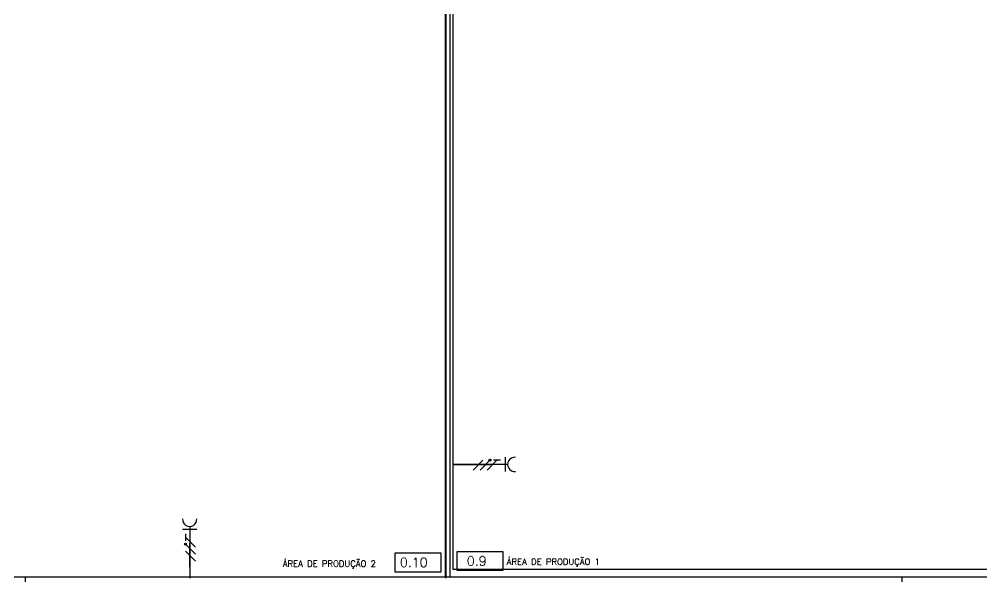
# Model space of a CAD drawing. Header units: millimetres. Extents: x -35961 to -35580, y 154458 to 154764.
# Drawn here: x -35739.61 to -35720.91, y 154638.7 to 154649.52 of the extents above; entities that cross this region are included whole.
import ezdxf

# ---------------------------------------------------------------- set-up
doc = ezdxf.new("R2010")
doc.units = ezdxf.units.MM
doc.header["$MEASUREMENT"] = 0
doc.layers.get('0').update_dxf_attribs({"color": 253})
for name, color, linetype in [('ELÉCTRICO', 255, 'Continuous'), ('Projecto', 252, 'Continuous'), ('Tomadas', 50, 'Continuous')]:
    doc.layers.add(name, color=color, linetype=linetype)
doc.styles.add('ROMANS', font='romans')

msp = doc.modelspace()

# ---------------------------------------------------------------- hatches: boundary and pattern name
at = {"layer": 'Tomadas', "linetype": 'Continuous', "ltscale": 0.03, "transparency": 33554687}
h = msp.add_hatch(color=256, dxfattribs=at)
h.dxf.hatch_style = 1
h.paths.add_polyline_path([(-35730.489, 154640.96, 1), (-35730.449, 154640.96, 1)])
h = msp.add_hatch(color=256, dxfattribs=at)
h.dxf.hatch_style = 1
h.paths.add_polyline_path([(-35731.161, 154640.877, 1), (-35731.201, 154640.877, 1)])
h = msp.add_hatch(color=256, dxfattribs=at)
h.dxf.hatch_style = 1
h.paths.add_polyline_path([(-35736.404, 154639.327, 1), (-35736.364, 154639.327, 1)])

# ---------------------------------------------------------------- linework, layer by layer
at = {"layer": 'ELÉCTRICO', "color": 8, "linetype": 'Continuous', "ltscale": 0.03}
for p, q in [((-35731.342, 154666.095, 0), (-35731.342, 154638.697, 0)), ((-35731.342, 154666.095, 0), (-35731.342, 154638.697, 0)), ((-35731.342, 154666.095, 0), (-35731.342, 154638.697, 0)), ((-35731.342, 154666.095, 0), (-35731.342, 154638.697, 0)), ((-35731.342, 154666.095, 0), (-35731.342, 154638.697, 0)), ((-35731.342, 154666.095, 0), (-35731.342, 154638.697, 0)), ((-35731.245, 154666.095, 0), (-35731.245, 154638.697, 0))]:
    msp.add_line(p, q, dxfattribs=at)
at = {"layer": 'Projecto'}
for p, q in [((-35742.367, 154638.697, 0), (-35712.239, 154638.697, 0)), ((-35739.5, 154638.697, 0), (-35739.5, 154633.917, 0)), ((-35722.46, 154634.367, 0), (-35722.46, 154638.697, 0))]:
    msp.add_line(p, q, dxfattribs=at)
at = {"layer": 'Projecto', "elevation": 0}
for points in [[(-35731.415, 154639.155), (-35732.316, 154639.155), (-35732.316, 154638.795), (-35731.415, 154638.795)], [(-35730.213, 154639.183), (-35731.113, 154639.183), (-35731.113, 154638.823), (-35730.213, 154638.823)]]:
    msp.add_lwpolyline(points, close=True, dxfattribs=at)
at = {"layer": 'Tomadas', "linetype": 'Continuous', "ltscale": 0.03}
for p, q in [((-35731.322, 154638.67), (-35731.322, 154656.955)), ((-35731.184, 154640.878), (-35731.184, 154656.955)), ((-35731.184, 154638.836), (-35731.184, 154640.878)), ((-35731.184, 154640.878), (-35730.912, 154640.878)), ((-35730.912, 154640.878), (-35731.184, 154640.878)), ((-35730.912, 154640.878), (-35730.45, 154640.878)), ((-35730.375, 154640.878), (-35730.912, 154640.878)), ((-35736.302, 154639.421), (-35736.302, 154638.884)), ((-35736.302, 154638.884), (-35736.302, 154639.346)), ((-35736.302, 154639.097), (-35736.302, 154638.67)), ((-35715.146, 154638.836), (-35731.184, 154638.836))]:
    msp.add_line(p, q, dxfattribs=at)
at = {"layer": 'Tomadas'}
for p, q in [((-35730.605, 154640.96), (-35730.798, 154640.768)), ((-35730.469, 154640.96), (-35730.661, 154640.768)), ((-35730.333, 154640.96), (-35730.525, 154640.768)), ((-35730.265, 154640.96), (-35730.401, 154640.96)), ((-35736.384, 154639.531), (-35736.384, 154639.395)), ((-35736.384, 154639.463), (-35736.192, 154639.271)), ((-35736.384, 154639.327), (-35736.192, 154639.135)), ((-35736.384, 154639.191), (-35736.192, 154638.998))]:
    msp.add_line(p, q, dxfattribs=at)
at = {"layer": 'Tomadas', "color": 2, "true_color": 0xf1eb1f}
for p, q in [((-35730.175, 154641.016), (-35730.175, 154640.741)), ((-35730.125, 154640.878), (-35730.375, 154640.878)), ((-35736.302, 154639.671), (-35736.302, 154639.421)), ((-35736.44, 154639.621), (-35736.165, 154639.621))]:
    msp.add_line(p, q, dxfattribs=at)
at = {"layer": 'Tomadas', "linetype": 'Continuous', "ltscale": 0.03}
for centre in [(-35730.469, 154640.96), (-35736.384, 154639.327)]:
    msp.add_circle(centre, 0.02, dxfattribs=at)
at = {"layer": 'Tomadas', "color": 2, "true_color": 0xf1eb1f}
for centre, start, end in [((-35729.987, 154640.878), 84.7841, 275.2159), ((-35736.302, 154639.809), 174.7841, 5.2159)]:
    msp.add_arc(centre, 0.138, start, end, dxfattribs=at)

# ---------------------------------------------------------------- texts
at = {"color": 0, "style": 'ROMANS'}
for s, p in [('ÁREA DE PRODUÇÃO 1', (-35730.143, 154638.927, 0)), ('ÁREA DE PRODUÇÃO 2', (-35734.494, 154638.89, 0))]:
    msp.add_text(s, height=0.12, dxfattribs=at).set_placement(p)
at = {"layer": 'Projecto', "style": 'ROMANS'}
for s, p in [(' 0.9', (-35731.042, 154638.913, 0)), (' 0.10', (-35732.343, 154638.885, 0))]:
    msp.add_text(s, height=0.18, dxfattribs=at).set_placement(p)

doc.saveas('drawing.dxf')
